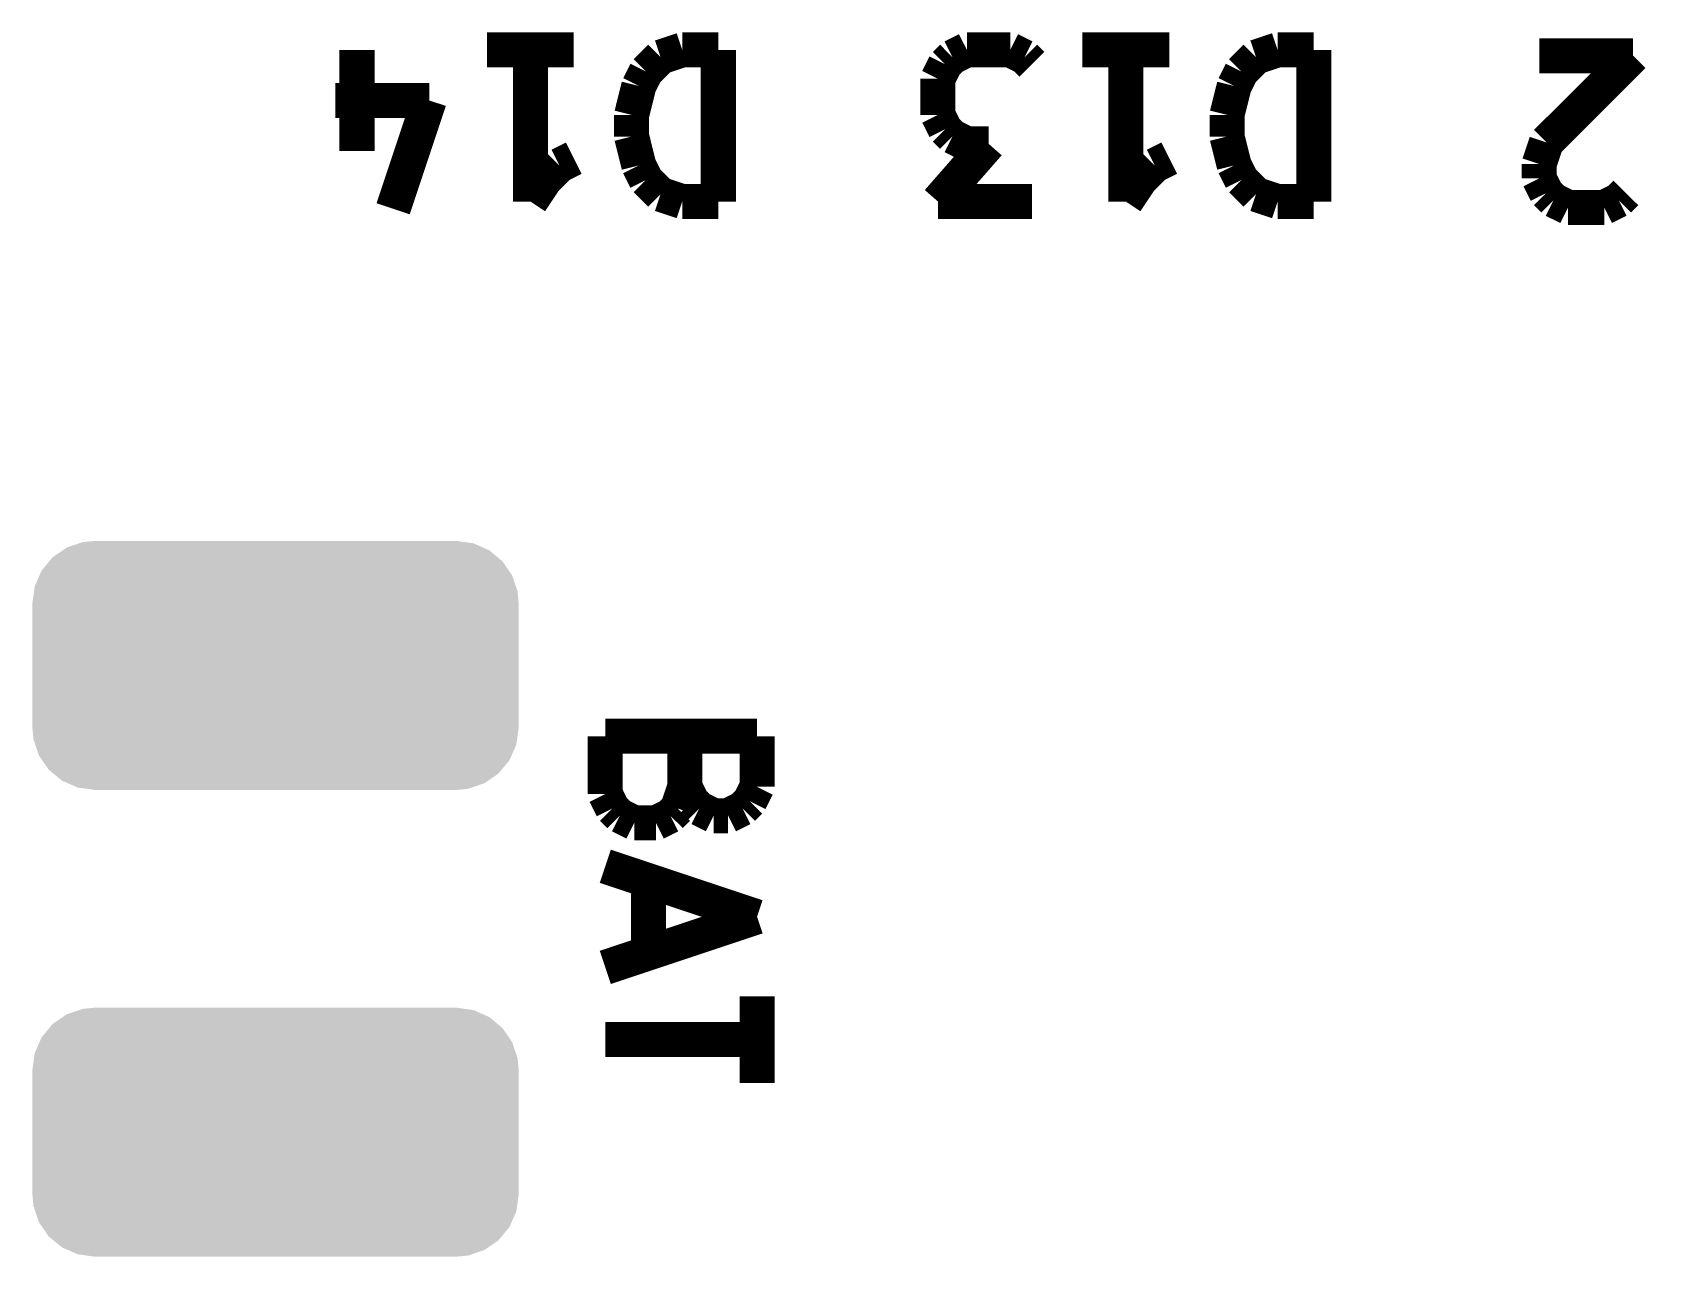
# Model space of a CAD drawing. Header units: millimetres. Extents: x 92.4 to 129, y -92.6 to -55.2.
# Drawn here: x 96.8 to 103.73, y -81.2 to -75.95 of the extents above; entities that cross this region are included whole.
import ezdxf

# ---------------------------------------------------------------- set-up
doc = ezdxf.new("R2010")
doc.units = ezdxf.units.MM
doc.header["$MEASUREMENT"] = 0
doc.layers.get('0').update_dxf_attribs({"linetype": 'CONTINUOUS', "lineweight": 0})
doc.layers.add('XIAORP2350-B_MASK_GBR', color=16, linetype='CONTINUOUS', lineweight=0)
doc.layers.add('XIAORP2350-B_SILKSCREEN_GBR', color=98, linetype='CONTINUOUS', lineweight=0)

# ---------------------------------------------------------------- blocks, each defined once
blk = doc.blocks.new('CUSTOM_30')
for points in [[(-0.9515, 0.4633), (-0.9147, 0.4937), (0.9549, 0.4633), (0.9108, 0.4937)], [(-0.9147, 0.4937), (-0.8891, 0.505), (0.9108, 0.4937), (0.8945, 0.505)], [(-0.8891, 0.505), (-0.8474, 0.5233), (0.8945, 0.505), (0.8406, 0.5233)], [(-0.8474, 0.5233), (-0.8091, 0.5286), (0.8406, 0.5233), (0.825, 0.5286)], [(-0.8091, 0.5286), (-0.7747, 0.5334), (0.825, 0.5286), (0.7747, 0.5334)], [(-0.9991, 0.4067), (-0.9713, 0.4469), (1.0017, 0.4067), (0.9684, 0.4469)], [(-0.9713, 0.4469), (-0.9515, 0.4633), (0.9684, 0.4469), (0.9549, 0.4633)], [(-1.029, 0.3394), (-1.013, 0.3865), (1.0313, 0.3394), (1.0106, 0.3865)], [(-1.013, 0.3865), (-0.9991, 0.4067), (1.0106, 0.3865), (1.0017, 0.4067)], [(-1.0414, 0.2667), (-1.0366, 0.317), (1.0414, 0.2667), (1.0344, 0.317)], [(-1.0366, 0.317), (-1.029, 0.3394), (1.0344, 0.317), (1.0313, 0.3394)], [(-1.0414, -0.2667), (-1.0414, 0.2667), (1.0414, -0.2667), (1.0414, 0.2667)], [(-1.0344, -0.317), (-1.0414, -0.2667), (1.0366, -0.317), (1.0414, -0.2667)], [(-1.0313, -0.3394), (-1.0344, -0.317), (1.029, -0.3394), (1.0366, -0.317)], [(-1.0106, -0.3865), (-1.0313, -0.3394), (1.013, -0.3865), (1.029, -0.3394)], [(-1.0017, -0.4067), (-1.0106, -0.3865), (0.9991, -0.4067), (1.013, -0.3865)], [(-0.9684, -0.4469), (-1.0017, -0.4067), (0.9713, -0.4469), (0.9991, -0.4067)], [(-0.9549, -0.4633), (-0.9684, -0.4469), (0.9515, -0.4633), (0.9713, -0.4469)], [(-0.9108, -0.4937), (-0.9549, -0.4633), (0.9147, -0.4937), (0.9515, -0.4633)], [(-0.8945, -0.505), (-0.9108, -0.4937), (0.889, -0.505), (0.9147, -0.4937)], [(-0.8406, -0.5233), (-0.8945, -0.505), (0.8474, -0.5233), (0.889, -0.505)], [(-0.825, -0.5286), (-0.8406, -0.5233), (0.8091, -0.5286), (0.8474, -0.5233)], [(-0.7747, -0.5334), (-0.825, -0.5286), (0.7747, -0.5334), (0.8091, -0.5286)]]:
    blk.add_solid(points)

msp = doc.modelspace()

# ---------------------------------------------------------------- linework, layer by layer
at = {"layer": 'XIAORP2350-B_SILKSCREEN_GBR', "lineweight": 211, "const_width": 0.15}
for points in [[(98.1869, -76.4614), (98.1869, -76.0281)], [(98.744, -76.0281), (99.1155, -76.0281)], [(98.9297, -76.0281), (98.9297, -76.6781)], [(99.4869, -76.0591), (99.5797, -76.0281)], [(99.5797, -76.0281), (99.7345, -76.0281)], [(99.7345, -76.0281), (99.7345, -76.6781)], [(100.7369, -76.0591), (100.7988, -76.0281)], [(100.7988, -76.0281), (100.9845, -76.0281)], [(100.9845, -76.0281), (101.0464, -76.0591)], [(101.294, -76.0281), (101.6655, -76.0281)], [(101.4797, -76.0281), (101.4797, -76.6781)], [(102.0369, -76.0591), (102.1297, -76.0281)], [(102.1297, -76.0281), (102.2845, -76.0281)], [(102.2845, -76.0281), (102.2845, -76.6781)], [(99.425, -76.121), (99.4869, -76.0591)], [(100.675, -76.1519), (100.7059, -76.09)], [(100.7059, -76.09), (100.7369, -76.0591)], [(101.0464, -76.0591), (101.0774, -76.09)], [(101.975, -76.121), (102.0369, -76.0591)], [(103.6524, -76.0531), (103.25, -76.0531)], [(103.2809, -76.4245), (103.6524, -76.0531)], [(99.394, -76.1829), (99.425, -76.121)], [(100.675, -76.3067), (100.675, -76.1519)], [(101.944, -76.1829), (101.975, -76.121)], [(99.3631, -76.3067), (99.394, -76.1829)], [(101.9131, -76.3067), (101.944, -76.1829)], [(98.4964, -76.2448), (98.094, -76.2448)], [(98.3416, -76.7091), (98.4964, -76.2448)], [(99.3631, -76.3995), (99.3631, -76.3067)], [(100.7059, -76.3686), (100.675, -76.3067)], [(101.9131, -76.3995), (101.9131, -76.3067)], [(100.7369, -76.3995), (100.7059, -76.3686)], [(99.394, -76.5234), (99.3631, -76.3995)], [(100.675, -76.6781), (100.8916, -76.4305)], [(100.7988, -76.4305), (100.7369, -76.3995)], [(100.8916, -76.4305), (100.7988, -76.4305)], [(101.944, -76.5234), (101.9131, -76.3995)], [(103.25, -76.5174), (103.2809, -76.4245)], [(99.0536, -76.5234), (99.1155, -76.4924)], [(101.6036, -76.5234), (101.6655, -76.4924)], [(103.25, -76.5793), (103.25, -76.5174)], [(98.9297, -76.6781), (98.9916, -76.5853)], [(98.9916, -76.5853), (99.0536, -76.5234)], [(99.425, -76.5853), (99.394, -76.5234)], [(99.4869, -76.6472), (99.425, -76.5853)], [(101.4797, -76.6781), (101.5416, -76.5853)], [(101.5416, -76.5853), (101.6036, -76.5234)], [(101.975, -76.5853), (101.944, -76.5234)], [(102.0369, -76.6472), (101.975, -76.5853)], [(103.2809, -76.6412), (103.25, -76.5793)], [(99.5797, -76.6781), (99.4869, -76.6472)], [(102.1297, -76.6781), (102.0369, -76.6472)], [(103.3119, -76.6722), (103.2809, -76.6412)], [(103.6214, -76.6412), (103.5905, -76.6722)], [(99.7345, -76.6781), (99.5797, -76.6781)], [(101.0774, -76.6781), (100.675, -76.6781)], [(102.2845, -76.6781), (102.1297, -76.6781)], [(103.3738, -76.7031), (103.3119, -76.6722)], [(103.5286, -76.7031), (103.3738, -76.7031)], [(103.5905, -76.6722), (103.5286, -76.7031)], [(99.2503, -79.2168), (99.2503, -78.9692)], [(99.2503, -78.9692), (99.9003, -78.9692)], [(99.5908, -79.1859), (99.5908, -78.9692)], [(99.9003, -78.9692), (99.9003, -79.1859)], [(99.2813, -79.2787), (99.2503, -79.2168)], [(99.5908, -79.1859), (99.5598, -79.2787)], [(99.6217, -79.2478), (99.5908, -79.1859)], [(99.9003, -79.1859), (99.8693, -79.2478)], [(99.3122, -79.3097), (99.2813, -79.2787)], [(99.5598, -79.2787), (99.5289, -79.3097)], [(99.6527, -79.2787), (99.6217, -79.2478)], [(99.7146, -79.3097), (99.6527, -79.2787)], [(99.8384, -79.2787), (99.7765, -79.3097)], [(99.8693, -79.2478), (99.8384, -79.2787)], [(99.3741, -79.3406), (99.3122, -79.3097)], [(99.467, -79.3406), (99.3741, -79.3406)], [(99.5289, -79.3097), (99.467, -79.3406)], [(99.7765, -79.3097), (99.7146, -79.3097)], [(99.2503, -79.5264), (99.9003, -79.743)], [(99.436, -79.5883), (99.436, -79.8978)], [(99.9003, -79.743), (99.2503, -79.9597)], [(99.9003, -80.0835), (99.9003, -80.4549)], [(99.2503, -80.2692), (99.9003, -80.2692)]]:
    msp.add_lwpolyline(points, dxfattribs=at)

# ---------------------------------------------------------------- block references
at = {"layer": 'XIAORP2350-B_MASK_GBR', "xscale": -1, "rotation": 180}
for p in [(97.838, -78.6658), (97.838, -80.6658)]:
    msp.add_blockref('CUSTOM_30', p, dxfattribs=at)

doc.saveas('drawing.dxf')
